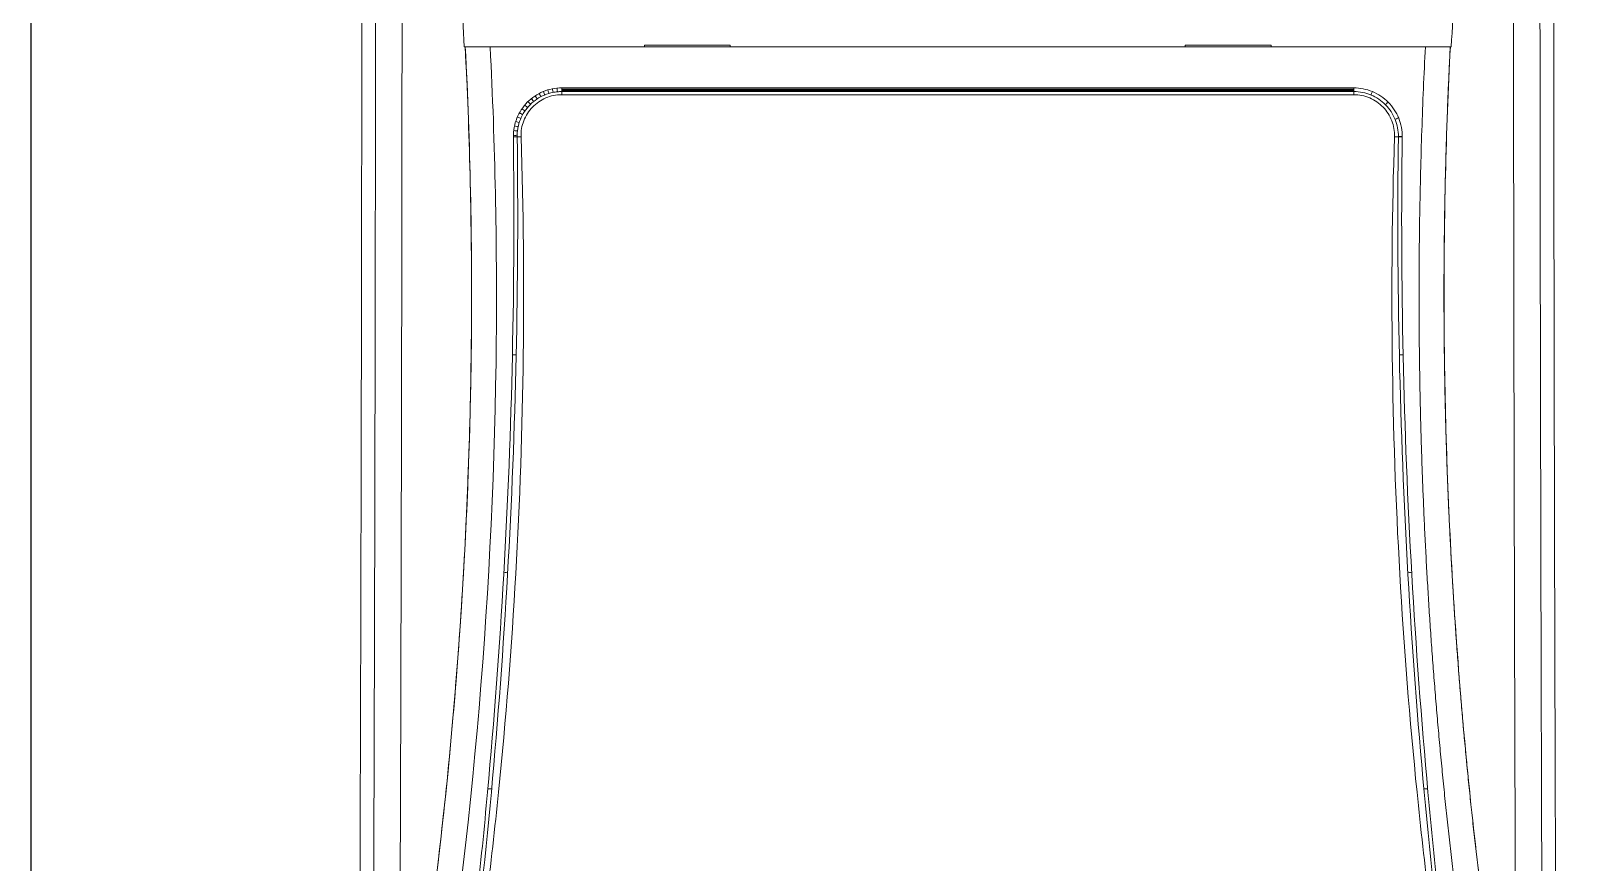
# Model space of a CAD drawing. Header units: millimetres. Extents: x -1138 to -733, y -1269 to -837.
# Drawn here: x -1137.8 to -1023.1, y -991.7 to -930.5 of the extents above; entities that cross this region are included whole.
import ezdxf

# ---------------------------------------------------------------- set-up
doc = ezdxf.new("R2010")
doc.units = ezdxf.units.MM
doc.layers.get('0').update_dxf_attribs({"linetype": 'CONTINUOUS'})
doc.layers.add('5', color=7, linetype='CONTINUOUS', true_color=0xffffff)

msp = doc.modelspace()

# ---------------------------------------------------------------- linework, layer by layer
at = {"color": 1}
msp.add_lwpolyline([(-1137.776, -836.736), (-733.085, -836.736), (-733.085, -1269.305), (-1137.776, -1269.305)], close=True, dxfattribs=at)
at = {"layer": '5', "color": 7, "linetype": 'Continuous', "lineweight": 5}
for p, q in [((-1105.807, -931.636), (-1105.856, -931.636)), ((-1103.946, -931.636), (-1035.026, -931.636)), ((-1086.251, -931.516), (-1092.573, -931.516)), ((-1092.573, -931.516), (-1092.573, -931.636)), ((-1086.251, -931.636), (-1086.251, -931.516)), ((-1052.722, -931.636), (-1052.722, -931.516)), ((-1046.399, -931.516), (-1052.722, -931.516)), ((-1046.399, -931.516), (-1046.399, -931.636)), ((-1033.165, -931.636), (-1033.116, -931.636)), ((-1098.671, -934.657), (-1098.671, -934.927)), ((-1098.671, -934.657), (-1040.301, -934.657)), ((-1040.301, -934.744), (-1098.671, -934.744)), ((-1040.301, -934.822), (-1098.671, -934.822)), ((-1040.301, -934.885), (-1098.671, -934.885)), ((-1040.301, -934.927), (-1098.671, -934.927)), ((-1040.301, -934.927), (-1098.671, -934.927)), ((-1098.671, -935.159), (-1098.671, -934.927)), ((-1098.671, -935.159), (-1040.301, -935.159)), ((-1040.301, -934.657), (-1040.301, -934.927)), ((-1040.301, -935.159), (-1040.301, -934.927)), ((-1101.956, -938.255), (-1101.669, -938.256)), ((-1037.016, -938.255), (-1037.303, -938.256))]:
    msp.add_line(p, q, dxfattribs=at)
for centre, major_axis, ratio, start_param, end_param in [((-1100.91, -935.434), (-0.188, 0.234), 0.0245969, 1.6013742, 2.7924272), ((-1100.629, -935.23), (-0.165, 0.251), 0.0213501, 1.6033325, 2.7924605), ((-1100.333, -935.056), (-0.14, 0.265), 0.0180002, 1.6049818, 2.7924765), ((-1100.02, -934.91), (-0.113, 0.278), 0.0145108, 1.6063498, 2.7924885), ((-1099.693, -934.795), (-0.086, 0.288), 0.0109184, 1.6074183, 2.7925144), ((-1099.358, -934.712), (-0.058, 0.294), 0.007324, 1.6081674, 2.7925326), ((-1099.017, -934.662), (-0.029, 0.299), 0.0037002, 1.6086174, 2.792533), ((-1038.932, -934.918), (-0.115, -0.277), 0.0147334, 0.3491054, 1.5353202), ((-1101.794, -936.486), (-0.262, 0.145), 0.0358104, 1.5906126, 2.7923058), ((-1101.611, -936.191), (-0.247, 0.17), 0.0333332, 1.5937202, 2.7923425), ((-1101.402, -935.916), (-0.23, 0.193), 0.0306348, 1.5965406, 2.7923643), ((-1101.169, -935.664), (-0.21, 0.214), 0.0277122, 1.5991002, 2.7923872), ((-1037.773, -935.694), (-0.212, -0.212), 0.0280898, 0.3492095, 1.5427983), ((-1102.214, -937.794), (-0.298, 0.035), 0.0427271, 1.5758192, 2.7922086), ((-1102.157, -937.452), (-0.293, 0.064), 0.0415039, 1.5798178, 2.7922315), ((-1102.067, -937.117), (-0.286, 0.092), 0.0399237, 1.5836354, 2.7922437), ((-1101.946, -936.795), (-0.275, 0.119), 0.0380148, 1.5872486, 2.7922642), ((-1037.001, -936.854), (-0.277, -0.114), 0.0383968, 0.3493344, 1.555005), ((-1102.238, -938.139), (-0.3, 0.006), 0.0435675, 1.5716468, 2.7921825), ((-1102.238, -938.255), (-0.3, -0.004), 0.043757, 1.5702206, 2.7921778), ((-1036.734, -938.226), (-0.3, 0.002), 0.0437148, 0.349414, 1.5710198), ((-1036.734, -938.255), (-0.3, 0.004), 0.043757, 0.3494148, 1.5713721), ((-1102.308, -954.304), (-0.3, 0.007), 0.0695163, 1.5723141, 2.791644), ((-1036.665, -954.304), (-0.3, -0.007), 0.0695163, 0.3499486, 1.5692786), ((-1102.937, -970.314), (-0.3, 0.017), 0.0950904, 1.5761896, 2.7908695), ((-1036.036, -970.314), (-0.3, -0.017), 0.0950904, 0.3507231, 1.5654031), ((-1104.117, -986.254), (-0.299, 0.027), 0.1203426, 1.5818054, 2.789861), ((-1034.855, -986.254), (-0.299, -0.027), 0.1203426, 0.3517317, 1.5597873)]:
    msp.add_ellipse(centre, major_axis=major_axis, ratio=ratio, start_param=start_param, end_param=end_param, dxfattribs=at)
for points, knots in [([(-1109.018, -899.087), (-1108.243, -904.483), (-1107.591, -909.897), (-1106.536, -920.761), (-1106.134, -926.196), (-1105.856, -931.636)], [0, 0, 0, 0, 0.5, 0.5, 1, 1, 1, 1]), ([(-1029.955, -899.087), (-1030.729, -904.483), (-1031.381, -909.897), (-1032.436, -920.761), (-1032.839, -926.196), (-1033.116, -931.636)], [0, 0, 0, 0, 0.5, 0.5, 1, 1, 1, 1]), ([(-1113.399, -900.707), (-1113.392, -917.999), (-1113.403, -935.267), (-1113.441, -956.823), (-1113.45, -961.134), (-1113.47, -969.747), (-1113.481, -974.048), (-1113.518, -986.937), (-1113.547, -995.512), (-1113.581, -1004.061)], [0, 0, 0, 0, 0.5, 0.5, 0.625, 0.625, 0.75, 0.75, 1, 1, 1, 1]), ([(-1112.569, -1004.272), (-1112.535, -995.703), (-1112.506, -987.109), (-1112.469, -974.19), (-1112.458, -969.879), (-1112.438, -961.248), (-1112.43, -956.927), (-1112.392, -935.322), (-1112.381, -918.015), (-1112.388, -900.684)], [0, 0, 0, 0, 0.25, 0.25, 0.375, 0.375, 0.5, 0.5, 1, 1, 1, 1]), ([(-1110.617, -1004.328), (-1110.583, -995.756), (-1110.554, -987.156), (-1110.505, -969.928), (-1110.485, -961.297), (-1110.462, -948.326), (-1110.456, -943.997), (-1110.445, -935.338), (-1110.441, -931.007), (-1110.433, -918.013), (-1110.432, -909.347), (-1110.435, -900.678)], [0, 0, 0, 0, 0.25, 0.25, 0.5, 0.5, 0.625, 0.625, 0.75, 0.75, 1, 1, 1, 1]), ([(-1028.355, -1004.328), (-1028.389, -995.756), (-1028.419, -987.156), (-1028.468, -969.928), (-1028.487, -961.297), (-1028.51, -948.326), (-1028.517, -943.997), (-1028.527, -935.338), (-1028.531, -931.007), (-1028.539, -918.013), (-1028.54, -909.347), (-1028.537, -900.678)], [0, 0, 0, 0, 0.25, 0.25, 0.5, 0.5, 0.625, 0.625, 0.75, 0.75, 1, 1, 1, 1]), ([(-1026.403, -1004.272), (-1026.42, -999.984), (-1026.436, -995.69), (-1026.465, -987.095), (-1026.478, -982.794), (-1026.515, -969.882), (-1026.555, -952.641), (-1026.575, -935.349), (-1026.587, -918.031), (-1026.588, -909.355), (-1026.584, -900.684)], [0, 0, 0, 0, 0.125, 0.125, 0.25, 0.25, 0.5, 0.75, 0.75, 1, 1, 1, 1]), ([(-1025.573, -900.707), (-1025.577, -909.352), (-1025.576, -917.998), (-1025.567, -930.956), (-1025.563, -935.275), (-1025.553, -943.909), (-1025.546, -948.226), (-1025.523, -961.16), (-1025.504, -969.765), (-1025.455, -986.94), (-1025.425, -995.513), (-1025.391, -1004.061)], [0, 0, 0, 0, 0.25, 0.25, 0.375, 0.375, 0.5, 0.5, 0.75, 0.75, 1, 1, 1, 1]), ([(-1105.786, -931.636), (-1105.465, -937.916), (-1105.31, -944.203), (-1105.328, -953.641), (-1105.375, -956.788), (-1105.552, -963.066), (-1105.682, -966.2), (-1106.195, -975.585), (-1106.702, -981.82), (-1108.038, -994.247), (-1108.871, -1000.445), (-1109.861, -1006.597)], [0, 0, 0, 0, 0.25, 0.25, 0.375, 0.375, 0.5, 0.5, 0.75, 0.75, 1, 1, 1, 1]), ([(-1105.78, -931.636), (-1105.415, -938.781), (-1105.265, -945.933), (-1105.495, -971.095), (-1107.021, -988.982), (-1109.857, -1006.598)], [0, 0, 0, 0, 0.2839852, 0.2839852, 1, 1, 1, 1]), ([(-1108.045, -1007.165), (-1105.195, -989.408), (-1103.662, -971.377), (-1103.431, -946.025), (-1103.581, -938.827), (-1103.946, -931.636)], [0, 0, 0, 0, 0.7163396, 0.7163396, 1, 1, 1, 1]), ([(-1105.78, -931.636), (-1105.625, -931.636), (-1105.47, -931.636), (-1105.161, -931.636), (-1105.006, -931.636), (-1104.557, -931.636), (-1104.262, -931.636), (-1103.967, -931.636)], [0, 0, 0, 0, 0.2561192, 0.2561192, 0.5123513, 0.5123513, 1, 1, 1, 1]), ([(-1030.927, -1007.165), (-1031.019, -1006.589), (-1031.202, -1005.437), (-1031.466, -1003.706), (-1031.723, -1001.975), (-1031.971, -1000.242), (-1032.211, -998.51), (-1032.442, -996.776), (-1032.664, -995.041), (-1032.879, -993.306), (-1033.085, -991.57), (-1033.282, -989.833), (-1033.471, -988.096), (-1033.651, -986.358), (-1033.823, -984.619), (-1033.987, -982.879), (-1034.142, -981.139), (-1034.289, -979.398), (-1034.427, -977.657), (-1034.557, -975.915), (-1034.679, -974.172), (-1034.791, -972.429), (-1034.896, -970.685), (-1034.992, -968.94), (-1035.08, -967.195), (-1035.159, -965.45), (-1035.23, -963.704), (-1035.292, -961.957), (-1035.346, -960.21), (-1035.391, -958.462), (-1035.428, -956.714), (-1035.457, -954.966), (-1035.482, -952.771), (-1035.495, -950.131), (-1035.484, -947.045), (-1035.446, -943.961), (-1035.382, -940.878), (-1035.291, -937.796), (-1035.176, -934.715), (-1035.077, -932.662), (-1035.027, -931.636)], [0, 0, 0, 0, 0.0232598, 0.0465039, 0.0697331, 0.0929476, 0.1161482, 0.1393352, 0.1625092, 0.1856708, 0.2088205, 0.2319587, 0.2550861, 0.2782031, 0.3013102, 0.3244081, 0.3474971, 0.370578, 0.3936511, 0.416717, 0.4397762, 0.4628294, 0.4858769, 0.5089194, 0.5319573, 0.5549912, 0.5780217, 0.6010492, 0.6240744, 0.6470976, 0.6701195, 0.6931407, 0.7161615, 0.7567771, 0.7973654, 0.8379293, 0.8784717, 0.9189957, 0.9595041, 1, 1, 1, 1]), ([(-1033.192, -931.636), (-1033.347, -931.636), (-1033.502, -931.636), (-1033.811, -931.636), (-1033.966, -931.636), (-1034.416, -931.636), (-1034.71, -931.636), (-1035.005, -931.636)], [0, 0, 0, 0, 0.2561192, 0.2561192, 0.5123513, 0.5123513, 1, 1, 1, 1]), ([(-1033.186, -931.636), (-1033.507, -937.916), (-1033.662, -944.203), (-1033.644, -953.641), (-1033.597, -956.788), (-1033.42, -963.066), (-1033.29, -966.2), (-1032.777, -975.585), (-1032.271, -981.82), (-1030.934, -994.247), (-1030.102, -1000.445), (-1029.111, -1006.597)], [0, 0, 0, 0, 0.25, 0.25, 0.375, 0.375, 0.5, 0.5, 0.75, 0.75, 1, 1, 1, 1]), ([(-1033.192, -931.636), (-1033.219, -932.175), (-1033.273, -933.254), (-1033.344, -934.872), (-1033.408, -936.492), (-1033.465, -938.111), (-1033.515, -939.732), (-1033.557, -941.354), (-1033.592, -942.976), (-1033.619, -944.599), (-1033.639, -946.223), (-1033.652, -947.847), (-1033.657, -949.472), (-1033.655, -951.098), (-1033.646, -952.725), (-1033.629, -954.353), (-1033.605, -955.981), (-1033.573, -957.61), (-1033.534, -959.24), (-1033.487, -960.87), (-1033.433, -962.502), (-1033.371, -964.134), (-1033.302, -965.767), (-1033.225, -967.4), (-1033.141, -969.035), (-1033.049, -970.67), (-1032.95, -972.305), (-1032.843, -973.942), (-1032.728, -975.579), (-1032.606, -977.216), (-1032.476, -978.853), (-1032.339, -980.489), (-1032.194, -982.124), (-1032.042, -983.76), (-1031.882, -985.394), (-1031.715, -987.028), (-1031.54, -988.662), (-1031.357, -990.295), (-1031.167, -991.928), (-1030.97, -993.56), (-1030.765, -995.191), (-1030.552, -996.823), (-1030.332, -998.453), (-1030.104, -1000.083), (-1029.868, -1001.713), (-1029.625, -1003.342), (-1029.375, -1004.971), (-1029.201, -1006.055), (-1029.115, -1006.598)], [0, 0, 0, 0, 0.0214376, 0.0428828, 0.0643363, 0.0857986, 0.1072703, 0.128752, 0.1502442, 0.1717475, 0.1932626, 0.2147899, 0.2363302, 0.257884, 0.2794518, 0.3010343, 0.322632, 0.3442457, 0.3658759, 0.3875233, 0.4091883, 0.4308717, 0.4525741, 0.474296, 0.496038, 0.5178009, 0.5395851, 0.5613912, 0.5832162, 0.6050557, 0.6269055, 0.6487613, 0.6706244, 0.6924967, 0.7143787, 0.7362709, 0.7581741, 0.7800888, 0.8020156, 0.8239551, 0.8459079, 0.8678746, 0.8898557, 0.911852, 0.933864, 0.9558922, 0.9779374, 1, 1, 1, 1]), ([(-1102.238, -938.268), (-1102.241, -938.03), (-1102.221, -937.796), (-1102.133, -937.331), (-1102.067, -937.104), (-1101.891, -936.67), (-1101.782, -936.46), (-1101.522, -936.065), (-1101.374, -935.883), (-1101.045, -935.55), (-1100.86, -935.397), (-1100.471, -935.135), (-1100.265, -935.023), (-1099.83, -934.842), (-1099.601, -934.772), (-1099.142, -934.68), (-1098.908, -934.657), (-1098.671, -934.657)], [0, 0, 0, 0, 0.125, 0.125, 0.25, 0.25, 0.375, 0.375, 0.5, 0.5, 0.625, 0.625, 0.75, 0.75, 0.875, 0.875, 1, 1, 1, 1]), ([(-1098.671, -934.927), (-1098.779, -934.927), (-1098.889, -934.933), (-1099.104, -934.954), (-1099.211, -934.97), (-1099.528, -935.034), (-1099.739, -935.098), (-1100.14, -935.265), (-1100.329, -935.368), (-1100.689, -935.61), (-1100.858, -935.75), (-1101.162, -936.058), (-1101.298, -936.225), (-1101.537, -936.59), (-1101.638, -936.783), (-1101.799, -937.182), (-1101.861, -937.392), (-1101.921, -937.713), (-1101.935, -937.821), (-1101.954, -938.037), (-1101.958, -938.148), (-1101.956, -938.255)], [0, 0, 0, 0, 0.0625, 0.0625, 0.125, 0.125, 0.25, 0.25, 0.375, 0.375, 0.5, 0.5, 0.625, 0.625, 0.75, 0.75, 0.875, 0.875, 0.9375, 0.9375, 1, 1, 1, 1]), ([(-1101.669, -938.256), (-1101.676, -938.055), (-1101.662, -937.856), (-1101.596, -937.463), (-1101.542, -937.268), (-1101.398, -936.894), (-1101.308, -936.717), (-1101.094, -936.379), (-1100.968, -936.219), (-1100.691, -935.932), (-1100.538, -935.803), (-1100.206, -935.574), (-1100.03, -935.477), (-1099.662, -935.321), (-1099.469, -935.261), (-1099.074, -935.18), (-1098.874, -935.159), (-1098.671, -935.159)], [0, 0, 0, 0, 0.125, 0.125, 0.25, 0.25, 0.375, 0.375, 0.5, 0.5, 0.625, 0.625, 0.75, 0.75, 0.875, 0.875, 1, 1, 1, 1]), ([(-1040.301, -934.657), (-1040.064, -934.657), (-1039.83, -934.68), (-1039.371, -934.772), (-1039.142, -934.842), (-1038.708, -935.023), (-1038.502, -935.135), (-1038.112, -935.397), (-1037.928, -935.55), (-1037.598, -935.883), (-1037.451, -936.065), (-1037.191, -936.46), (-1037.081, -936.67), (-1036.905, -937.104), (-1036.839, -937.331), (-1036.752, -937.796), (-1036.731, -938.03), (-1036.734, -938.268)], [0, 0, 0, 0, 0.125, 0.125, 0.25, 0.25, 0.375, 0.375, 0.5, 0.5, 0.625, 0.625, 0.75, 0.75, 0.875, 0.875, 1, 1, 1, 1]), ([(-1037.016, -938.255), (-1037.01, -937.821), (-1037.092, -937.382), (-1037.334, -936.783), (-1037.435, -936.59), (-1037.675, -936.225), (-1037.81, -936.058), (-1038.114, -935.75), (-1038.284, -935.61), (-1038.643, -935.368), (-1038.833, -935.265), (-1039.233, -935.098), (-1039.444, -935.034), (-1039.867, -934.949), (-1040.084, -934.927), (-1040.301, -934.927)], [0, 0, 0, 0, 0.25, 0.25, 0.375, 0.375, 0.5, 0.5, 0.625, 0.625, 0.75, 0.75, 0.875, 0.875, 1, 1, 1, 1]), ([(-1037.303, -938.256), (-1037.296, -938.055), (-1037.31, -937.856), (-1037.377, -937.463), (-1037.43, -937.268), (-1037.574, -936.894), (-1037.664, -936.717), (-1037.879, -936.379), (-1038.004, -936.219), (-1038.282, -935.932), (-1038.434, -935.803), (-1038.766, -935.574), (-1038.943, -935.477), (-1039.31, -935.321), (-1039.503, -935.261), (-1039.899, -935.18), (-1040.099, -935.159), (-1040.301, -935.159)], [0, 0, 0, 0, 0.125, 0.125, 0.25, 0.25, 0.375, 0.375, 0.5, 0.5, 0.625, 0.625, 0.75, 0.75, 0.875, 0.875, 1, 1, 1, 1]), ([(-1105.882, -1002.454), (-1105.21, -997.164), (-1104.629, -991.856), (-1103.649, -981.202), (-1103.251, -975.858), (-1102.64, -965.148), (-1102.428, -959.779), (-1102.191, -949.031), (-1102.167, -943.652), (-1102.238, -938.268)], [0, 0, 0, 0, 0.25, 0.25, 0.5, 0.5, 0.75, 0.75, 1, 1, 1, 1]), ([(-1101.956, -938.255), (-1101.815, -949.023), (-1102.053, -959.787), (-1103.277, -981.213), (-1104.26, -991.882), (-1105.605, -1002.461)], [0, 0, 0, 0, 0.5, 0.5, 1, 1, 1, 1]), ([(-1105.308, -1002.515), (-1104.531, -997.2), (-1103.872, -991.871), (-1102.789, -981.185), (-1102.366, -975.826), (-1101.758, -965.104), (-1101.573, -959.738), (-1101.442, -948.996), (-1101.496, -943.621), (-1101.669, -938.256)], [0, 0, 0, 0, 0.25, 0.25, 0.5, 0.5, 0.75, 0.75, 1, 1, 1, 1]), ([(-1033.664, -1002.515), (-1034.441, -997.2), (-1035.101, -991.871), (-1036.183, -981.185), (-1036.606, -975.826), (-1037.214, -965.104), (-1037.399, -959.738), (-1037.53, -948.996), (-1037.476, -943.621), (-1037.303, -938.256)], [0, 0, 0, 0, 0.25, 0.25, 0.5, 0.5, 0.75, 0.75, 1, 1, 1, 1]), ([(-1033.367, -1002.461), (-1034.712, -991.881), (-1035.696, -981.213), (-1036.919, -959.787), (-1037.157, -949.023), (-1037.016, -938.255)], [0, 0, 0, 0, 0.5, 0.5, 1, 1, 1, 1]), ([(-1036.734, -938.268), (-1036.805, -943.652), (-1036.781, -949.031), (-1036.545, -959.779), (-1036.332, -965.148), (-1035.721, -975.858), (-1035.323, -981.202), (-1034.343, -991.856), (-1033.762, -997.164), (-1033.09, -1002.454)], [0, 0, 0, 0, 0.25, 0.25, 0.5, 0.5, 0.75, 0.75, 1, 1, 1, 1])]:
    msp.add_open_spline(points, degree=3, knots=knots, dxfattribs=at)

doc.saveas('drawing.dxf')
